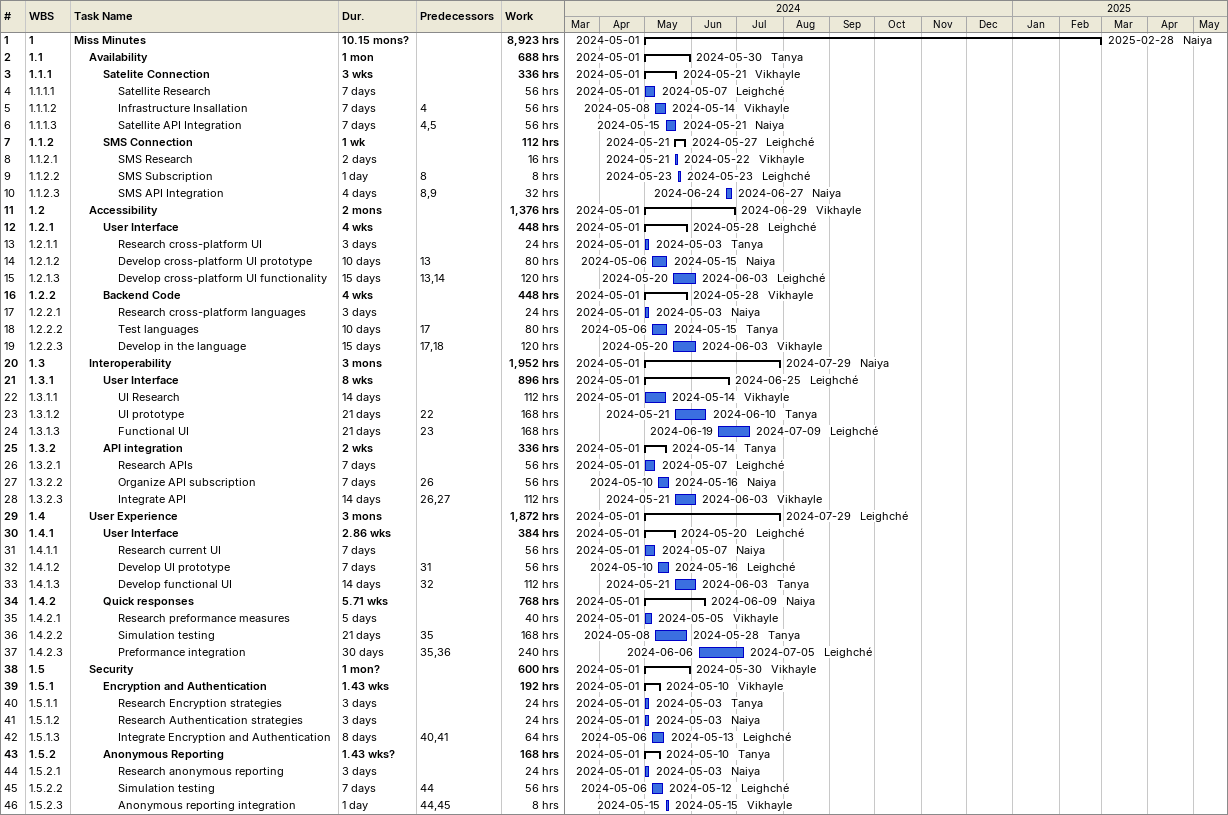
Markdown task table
| ID | WBS | Task | Duration | Start | Finish | Predecessors | Resources | Work (h) |
|---|---|---|---|---|---|---|---|---|
| 1 | 1 | **Miss Minutes** | 10.15mo? | 2024-05-01 | 2025-02-28 |  | Naiya | 8923 |
| 2 | 1.1 | **Availability** | 1mo | 2024-05-01 | 2024-05-30 |  | Tanya | 688 |
| 3 | 1.1.1 | **Satelite Connection** | 3w | 2024-05-01 | 2024-05-21 |  | Vikhayle | 336 |
| 4 | 1.1.1.1 | Satellite Research | 7d | 2024-05-01 | 2024-05-07 |  | Leighché | 56 |
| 5 | 1.1.1.2 | Infrastructure Insallation | 7d | 2024-05-08 | 2024-05-14 | 4 | Vikhayle | 56 |
| 6 | 1.1.1.3 | Satellite API Integration | 7d | 2024-05-15 | 2024-05-21 | 4, 5 | Naiya | 56 |
| 7 | 1.1.2 | **SMS Connection** | 1w | 2024-05-21 | 2024-05-27 |  | Leighché | 112 |
| 8 | 1.1.2.1 | SMS Research | 2d | 2024-05-21 | 2024-05-22 |  | Vikhayle | 16 |
| 9 | 1.1.2.2 | SMS Subscription | 1d | 2024-05-23 | 2024-05-23 | 8 | Leighché | 8 |
| 10 | 1.1.2.3 | SMS API Integration | 4d | 2024-06-24 | 2024-06-27 | 8, 9 | Naiya | 32 |
| 11 | 1.2 | **Accessibility** | 2mo | 2024-05-01 | 2024-06-29 |  | Vikhayle | 1376 |
| 12 | 1.2.1 | **User Interface** | 4w | 2024-05-01 | 2024-05-28 |  | Leighché | 448 |
| 13 | 1.2.1.1 | Research cross-platform UI | 3d | 2024-05-01 | 2024-05-03 |  | Tanya | 24 |
| 14 | 1.2.1.2 | Develop cross-platform UI prototype | 10d | 2024-05-06 | 2024-05-15 | 13 | Naiya | 80 |
| 15 | 1.2.1.3 | Develop cross-platform UI functionality | 15d | 2024-05-20 | 2024-06-03 | 13, 14 | Leighché | 120 |
| 16 | 1.2.2 | **Backend Code** | 4w | 2024-05-01 | 2024-05-28 |  | Vikhayle | 448 |
| 17 | 1.2.2.1 | Research cross-platform languages | 3d | 2024-05-01 | 2024-05-03 |  | Naiya | 24 |
| 18 | 1.2.2.2 | Test languages | 10d | 2024-05-06 | 2024-05-15 | 17 | Tanya | 80 |
| 19 | 1.2.2.3 | Develop in the language | 15d | 2024-05-20 | 2024-06-03 | 17, 18 | Vikhayle | 120 |
| 20 | 1.3 | **Interoperability** | 3mo | 2024-05-01 | 2024-07-29 |  | Naiya | 1952 |
| 21 | 1.3.1 | **User Interface** | 8w | 2024-05-01 | 2024-06-25 |  | Leighché | 896 |
| 22 | 1.3.1.1 | UI Research | 14d | 2024-05-01 | 2024-05-14 |  | Vikhayle | 112 |
| 23 | 1.3.1.2 | UI prototype | 21d | 2024-05-21 | 2024-06-10 | 22 | Tanya | 168 |
| 24 | 1.3.1.3 | Functional UI | 21d | 2024-06-19 | 2024-07-09 | 23 | Leighché | 168 |
| 25 | 1.3.2 | **API integration** | 2w | 2024-05-01 | 2024-05-14 |  | Tanya | 336 |
| 26 | 1.3.2.1 | Research APIs | 7d | 2024-05-01 | 2024-05-07 |  | Leighché | 56 |
| 27 | 1.3.2.2 | Organize API subscription | 7d | 2024-05-10 | 2024-05-16 | 26 | Naiya | 56 |
| 28 | 1.3.2.3 | Integrate API | 14d | 2024-05-21 | 2024-06-03 | 26, 27 | Vikhayle | 112 |
| 29 | 1.4 | **User Experience** | 3mo | 2024-05-01 | 2024-07-29 |  | Leighché | 1872 |
| 30 | 1.4.1 | **User Interface** | 2.86w | 2024-05-01 | 2024-05-20 |  | Leighché | 384 |
| 31 | 1.4.1.1 | Research current UI | 7d | 2024-05-01 | 2024-05-07 |  | Naiya | 56 |
| 32 | 1.4.1.2 | Develop UI prototype | 7d | 2024-05-10 | 2024-05-16 | 31 | Leighché | 56 |
| 33 | 1.4.1.3 | Develop functional UI | 14d | 2024-05-21 | 2024-06-03 | 32 | Tanya | 112 |
| 34 | 1.4.2 | **Quick responses** | 5.71w | 2024-05-01 | 2024-06-09 |  | Naiya | 768 |
| 35 | 1.4.2.1 | Research preformance measures | 5d | 2024-05-01 | 2024-05-05 |  | Vikhayle | 40 |
| 36 | 1.4.2.2 | Simulation testing | 21d | 2024-05-08 | 2024-05-28 | 35 | Tanya | 168 |
| 37 | 1.4.2.3 | Preformance integration | 30d | 2024-06-06 | 2024-07-05 | 35, 36 | Leighché | 240 |
| 38 | 1.5 | **Security** | 1mo? | 2024-05-01 | 2024-05-30 |  | Vikhayle | 600 |
| 39 | 1.5.1 | **Encryption and Authentication** | 1.43w | 2024-05-01 | 2024-05-10 |  | Vikhayle | 192 |
| 40 | 1.5.1.1 | Research Encryption strategies | 3d | 2024-05-01 | 2024-05-03 |  | Tanya | 24 |
| 41 | 1.5.1.2 | Research Authentication strategies | 3d | 2024-05-01 | 2024-05-03 |  | Naiya | 24 |
| 42 | 1.5.1.3 | Integrate Encryption and Authentication | 8d | 2024-05-06 | 2024-05-13 | 40, 41 | Leighché | 64 |
| 43 | 1.5.2 | **Anonymous Reporting** | 1.43w? | 2024-05-01 | 2024-05-10 |  | Tanya | 168 |
| 44 | 1.5.2.1 | Research anonymous reporting | 3d | 2024-05-01 | 2024-05-03 |  | Naiya | 24 |
| 45 | 1.5.2.2 | Simulation testing | 7d | 2024-05-06 | 2024-05-12 | 44 | Leighché | 56 |
| 46 | 1.5.2.3 | Anonymous reporting integration | 1d | 2024-05-15 | 2024-05-15 | 44, 45 | Vikhayle | 8 |
